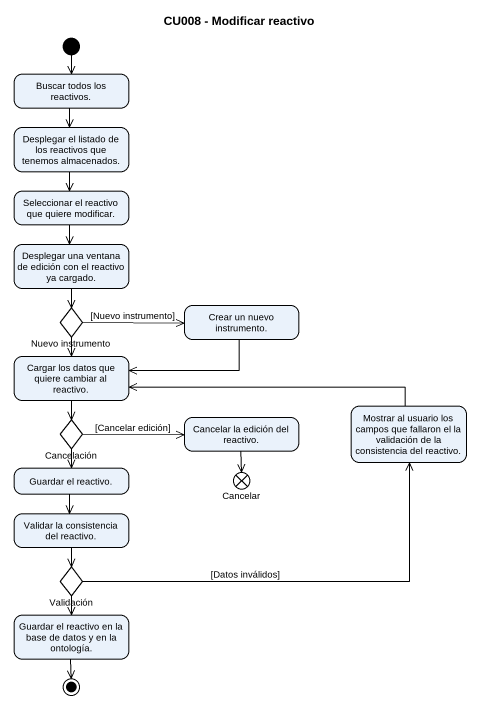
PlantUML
@startuml
title CU008 - Modificar reactivo
hide empty description
state "Buscar todos los reactivos." as Buscar_todos_los_reactivos
state "Desplegar el listado de los reactivos que tenemos almacenados." as Desplegar_el_listado_de_los
state "Seleccionar el reactivo que quiere modificar." as Seleccionar_el_reactivo_que
state "Desplegar una ventana de edición con el reactivo ya cargado." as Desplegar_una_ventana_de
state "Nuevo instrumento" as Nuevo_instrumento <<choice>>
state "Crear un nuevo instrumento." as Crear_un_nuevo_instrumento
state "Cargar los datos que quiere cambiar al reactivo." as Cargar_los_datos_que_quiere
state Cancelación <<choice>>
state "Cancelar la edición del reactivo." as Cancelar_la_edición_del
state "Mostrar al usuario los campos que fallaron el la validación de la consistencia del reactivo." as Mostrar_al_usuario_los
state "Guardar el reactivo." as Guardar_el_reactivo
state Cancelar <<end>>
state "Validar la consistencia del reactivo." as Validar_la_consistencia_del
state Validación <<choice>>
state "Guardar el reactivo en la base de datos y en la ontología." as Guardar_el_reactivo_en_la
[*] --> Buscar_todos_los_reactivos
Buscar_todos_los_reactivos --> Desplegar_el_listado_de_los
Desplegar_el_listado_de_los --> Seleccionar_el_reactivo_que
Seleccionar_el_reactivo_que --> Desplegar_una_ventana_de
Desplegar_una_ventana_de --> Nuevo_instrumento
Nuevo_instrumento -right-> Crear_un_nuevo_instrumento : [Nuevo instrumento]
Nuevo_instrumento --> Cargar_los_datos_que_quiere
Crear_un_nuevo_instrumento -left-> Cargar_los_datos_que_quiere
Cargar_los_datos_que_quiere --> Cancelación
Cancelación -right-> Cancelar_la_edición_del : [Cancelar edición]
Cancelación --> Guardar_el_reactivo
Cancelar_la_edición_del --> Cancelar
Mostrar_al_usuario_los -left-> Cargar_los_datos_que_quiere
Guardar_el_reactivo --> Validar_la_consistencia_del
Validar_la_consistencia_del --> Validación
Validación -right-> Mostrar_al_usuario_los : [Datos inválidos]
Validación --> Guardar_el_reactivo_en_la
Guardar_el_reactivo_en_la --> [*]
@enduml
